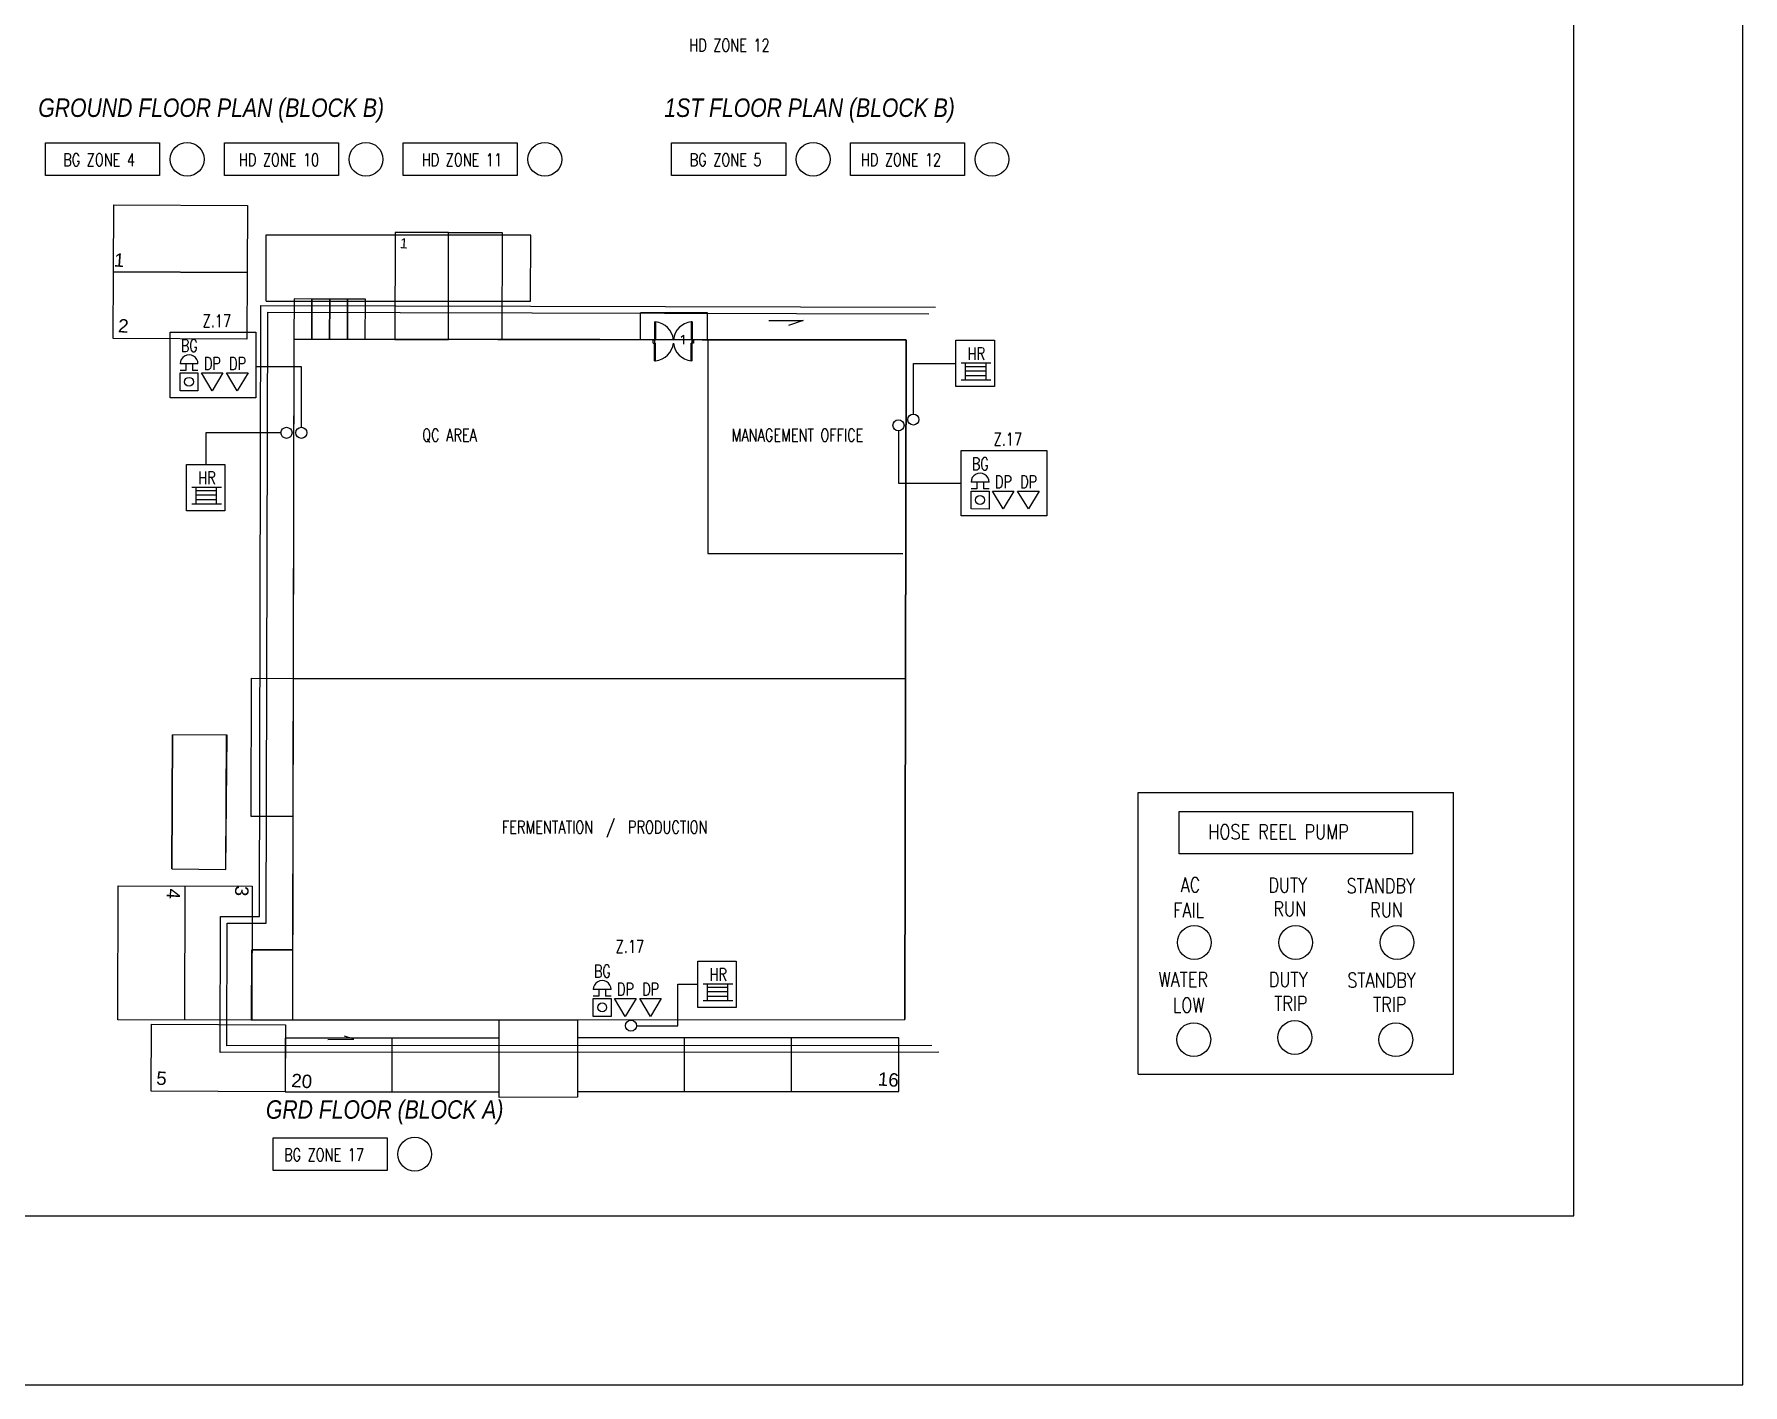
# Model space of a CAD drawing. Extents: x 134044 to 2458691, y -1196082 to 3409924.
# Drawn here: x 135094.8 to 135398.2, y 153138.3 to 153378.2 of the extents above; entities that cross this region are included whole.
import ezdxf

# ---------------------------------------------------------------- set-up
doc = ezdxf.new("R2010")
doc.units = 0
doc.linetypes.add('HIDDEN', pattern=[0.375, 0.25, -0.125])
doc.layers.get('0').update_dxf_attribs({"linetype": 'CONTINUOUS'})
for name, color, linetype in [('$DRAIN', 5, 'CONTINUOUS'), ('000_-_ARCHITECT', 251, 'CONTINUOUS'), ('000_-_BORDER_BGN', 7, 'CONTINUOUS'), ('000_-_PARKING', 7, 'CONTINUOUS'), ('000_-_TRAFIK', 7, 'HIDDEN'), ('1', 251, 'CONTINUOUS'), ('BUILD', 8, 'CONTINUOUS'), ('CON1', 251, 'CONTINUOUS'), ('DOOR', 251, 'CONTINUOUS'), ('DOOR1', 251, 'CONTINUOUS'), ('DOOR2', 251, 'CONTINUOUS'), ('ESCAPE_LINE', 80, 'CONTINUOUS'), ('F-_DDIM', 251, 'CONTINUOUS'), ('F-OP', 5, 'CONTINUOUS'), ('FAPOINT', 1, 'CONTINUOUS'), ('FF_GRID_LINE', 8, 'CONTINUOUS'), ('MIMIC_SIZE', 7, 'CONTINUOUS'), ('Z-VIEWPORTS', 7, 'CONTINUOUS')]:
    doc.layers.add(name, color=color, linetype=linetype)
doc.styles.add('ARIAL_NARROW_ITALIC', font='ARIALNI.TTF')
doc.styles.add('PLOT02__REVB$0$NARROW', font='SIMPLEX', dxfattribs={"width": 0.75})
doc.styles.add('ROMANS', font='ROMANS.SHX', dxfattribs={"width": 0.8})
doc.styles.get("Standard").update_dxf_attribs({"font": 'arial.ttf'})

# ---------------------------------------------------------------- blocks, each defined once
blk = doc.blocks.new('HRP_PUMP')
for p, q in [((0, 50), (56, 50)), ((0, 0), (56, 0))]:
    blk.add_line(p, q)
at = {"color": 0}
blk.add_lwpolyline([(7.31, 46.65), (48.76, 46.65), (48.76, 39.14), (7.31, 39.14)], close=True, dxfattribs=at)
at = {"color": 1}
for centre in [(10, 23.37), (28, 23.37), (46, 23.37), (9.9, 6.12), (27.85, 6.49), (45.77, 6.1)]:
    blk.add_circle(centre, 3, dxfattribs=at)
at = {"layer": 'Z-VIEWPORTS'}
for p, q in [((0, 0), (0, 50)), ((56, 0), (56, 50))]:
    blk.add_line(p, q, dxfattribs=at)
at = {"style": 'ROMANS', "width": 0.8}
for s, height, p in [(' HOSE REEL PUMP', 2.6079, (11.05, 41.72)), ('AC', 2.608, (7.57, 32.29)), ('DUTY', 2.608, (23.14, 32.26)), ('STANDBY', 2.608, (37.03, 32.14)), ('FAIL', 2.608, (6.25, 27.81)), ('RUN', 2.608, (24.04, 28.03)), (' RUN', 2.608, (39.81, 27.84)), ('WATER', 2.608, (3.65, 15.5)), ('DUTY', 2.608, (23.23, 15.47)), ('STANDBY', 2.608, (37.17, 15.35)), ('LOW', 2.608, (6.16, 10.93)), ('TRIP', 2.608, (24.19, 11.22)), ('TRIP', 2.608, (41.75, 11.06))]:
    blk.add_text(s, height=height, dxfattribs=at).set_placement(p)

msp = doc.modelspace()

# ---------------------------------------------------------------- linework, layer by layer
at = {"layer": '$DRAIN', "color": 0, "linetype": 'BYBLOCK'}
for p, q in [((135134.837, 153221.472), (135135.092, 153329.971)), ((135135.092, 153329.971), (135254.852, 153329.678)), ((135136.022, 153220.281), (135136.278, 153328.78)), ((135136.278, 153328.78), (135253.669, 153328.493)), ((135225.276, 153327.321), (135231.361, 153327.334)), ((135231.361, 153327.334), (135228.77, 153326.458)), ((135214.453, 153323.879), (135214.453, 153285.93)), ((135214.453, 153285.93), (135249.049, 153285.93)), ((135140.813, 153263.769), (135249.535, 153263.769)), ((135127.827, 153197.326), (135127.874, 153221.486)), ((135127.874, 153221.486), (135134.837, 153221.472)), ((135129.018, 153198.514), (135129.06, 153220.296)), ((135129.06, 153220.296), (135136.022, 153220.281)), ((135151.606, 153199.703), (135149.946, 153200.269)), ((135255.43, 153197.402), (135127.827, 153197.326)), ((135254.237, 153198.589), (135129.018, 153198.514)), ((135146.981, 153199.674), (135151.606, 153199.703))]:
    msp.add_line(p, q, dxfattribs=at)
at = {"color": 1}
for p, q in [((135123.905, 153319.616), (135120.724, 153319.619)), ((135121.718, 153319.618), (135121.717, 153318.425)), ((135122.911, 153319.617), (135122.91, 153318.424)), ((135120.719, 153314.847), (135120.722, 153318.028)), ((135121.717, 153318.425), (135120.722, 153318.426)), ((135120.722, 153318.028), (135123.903, 153318.025)), ((135123.904, 153318.423), (135122.91, 153318.424)), ((135123.903, 153318.025), (135123.9, 153314.844)), ((135124.516, 153318.023), (135128.334, 153318.034)), ((135126.421, 153314.847), (135124.516, 153318.023)), ((135128.334, 153318.034), (135126.421, 153314.847)), ((135128.983, 153318.023), (135132.801, 153318.034)), ((135130.888, 153314.847), (135128.983, 153318.023)), ((135132.801, 153318.034), (135130.888, 153314.847)), ((135262.187, 153297.431, 16734.629), (135261.193, 153297.432, 16734.629)), ((135264.376, 153298.622, 16734.629), (135261.194, 153298.625, 16734.629)), ((135262.188, 153298.624, 16734.629), (135262.187, 153297.431, 16734.629)), ((135263.381, 153298.623, 16734.629), (135263.38, 153297.43, 16734.629)), ((135264.374, 153297.429, 16734.629), (135263.38, 153297.43, 16734.629)), ((135261.189, 153293.853, 16734.629), (135261.193, 153297.035, 16734.629)), ((135261.193, 153297.035, 16734.629), (135264.374, 153297.031, 16734.629)), ((135264.374, 153297.031, 16734.629), (135264.371, 153293.85, 16734.629)), ((135264.986, 153297.03, 16734.629), (135268.804, 153297.04, 16734.629)), ((135266.892, 153293.853, 16734.629), (135264.986, 153297.03, 16734.629)), ((135268.804, 153297.04, 16734.629), (135266.892, 153293.853, 16734.629)), ((135269.454, 153297.03, 16734.629), (135273.271, 153297.04, 16734.629)), ((135271.359, 153293.853, 16734.629), (135269.454, 153297.03, 16734.629)), ((135273.271, 153297.04, 16734.629), (135271.359, 153293.853, 16734.629)), ((135194.084, 153203.753, 16734.629), (135194.087, 153206.935, 16734.629)), ((135195.082, 153207.331, 16734.629), (135194.087, 153207.332, 16734.629)), ((135194.087, 153206.935, 16734.629), (135197.268, 153206.931, 16734.629)), ((135197.27, 153208.522, 16734.629), (135194.089, 153208.525, 16734.629)), ((135195.083, 153208.524, 16734.629), (135195.082, 153207.331, 16734.629)), ((135196.276, 153208.523, 16734.629), (135196.275, 153207.33, 16734.629)), ((135197.269, 153207.329, 16734.629), (135196.275, 153207.33, 16734.629)), ((135197.268, 153206.931, 16734.629), (135197.265, 153203.75, 16734.629)), ((135197.881, 153206.93, 16734.629), (135201.699, 153206.94, 16734.629)), ((135199.786, 153203.753, 16734.629), (135197.881, 153206.93, 16734.629)), ((135201.699, 153206.94, 16734.629), (135199.786, 153203.753, 16734.629)), ((135202.348, 153206.93, 16734.629), (135206.166, 153206.94, 16734.629)), ((135204.253, 153203.753, 16734.629), (135202.348, 153206.93, 16734.629)), ((135206.166, 153206.94, 16734.629), (135204.253, 153203.753, 16734.629))]:
    msp.add_line(p, q, dxfattribs=at)
at = {"color": 7, "linetype": 'BYBLOCK'}
for points in [[(135096.849, 153358.843), (135117.098, 153358.843), (135117.098, 153353.057), (135096.849, 153353.057)], [(135128.604, 153358.843), (135148.854, 153358.843), (135148.854, 153353.057), (135128.604, 153353.057)], [(135160.359, 153358.843), (135180.609, 153358.843), (135180.609, 153353.057), (135160.359, 153353.057)], [(135208.013, 153358.843), (135228.263, 153358.843), (135228.263, 153353.057), (135208.013, 153353.057)], [(135239.768, 153358.843), (135260.018, 153358.843), (135260.018, 153353.057), (135239.768, 153353.057)], [(135137.261, 153182.176), (135157.51, 153182.176), (135157.51, 153176.39), (135137.261, 153176.39)]]:
    msp.add_lwpolyline(points, close=True, dxfattribs=at)
at = {"color": 1}
for points in [[(135118.964, 153325.248), (135134.172, 153325.248), (135134.172, 153313.607), (135118.964, 153313.607)], [(135258.506, 153323.805), (135265.315, 153323.805), (135265.315, 153315.578), (135258.506, 153315.578)], [(135259.434, 153304.254), (135274.642, 153304.254), (135274.642, 153292.614), (135259.434, 153292.614)], [(135121.878, 153301.761), (135128.687, 153301.761), (135128.687, 153293.534), (135121.878, 153293.534)], [(135212.671, 153213.569), (135219.48, 153213.569), (135219.48, 153205.343), (135212.671, 153205.343)]]:
    msp.add_lwpolyline(points, close=True, dxfattribs=at)
at = {"color": 1, "linetype": 'BYBLOCK'}
for centre, radius in [((135121.982, 153355.95), 3), ((135153.737, 153355.95), 3), ((135185.492, 153355.95), 3), ((135233.146, 153355.95), 3), ((135264.901, 153355.95), 3), ((135248.294, 153308.708), 0.982), ((135250.938, 153309.733), 0.982), ((135139.621, 153307.38), 0.982), ((135142.267, 153307.38), 0.982), ((135200.789, 153202.095), 0.982), ((135162.394, 153179.283), 3)]:
    msp.add_circle(centre, radius, dxfattribs=at)
at = {"color": 1}
for centre in [(135122.311, 153316.436), (135262.782, 153295.442, 16734.629), (135195.676, 153205.342, 16734.629)]:
    msp.add_circle(centre, 0.795, dxfattribs=at)
for centre in [(135122.314, 153319.617), (135262.785, 153298.624, 16734.629), (135195.679, 153208.524, 16734.629)]:
    msp.add_arc(centre, 1.591, 359.93967, 179.93967, dxfattribs=at)
at = {"layer": '000_-_ARCHITECT', "color": 0, "linetype": 'BYBLOCK'}
for p, q in [((135140.936, 153323.991), (135140.689, 153203.107)), ((135140.936, 153323.991), (135249.658, 153323.847)), ((135249.658, 153323.847), (135249.412, 153203.194)), ((135133.358, 153263.784), (135133.308, 153239.309)), ((135133.358, 153263.784), (135140.813, 153263.769)), ((135119.279, 153229.934), (135119.4, 153253.771)), ((135128.967, 153253.683), (135119.4, 153253.771)), ((135128.846, 153229.846), (135128.967, 153253.683)), ((135133.308, 153239.309), (135140.763, 153239.294)), ((135119.279, 153229.934), (135128.846, 153229.846)), ((135133.424, 153203.101), (135133.449, 153215.554)), ((135133.449, 153215.554), (135140.714, 153215.539)), ((135133.424, 153203.101), (135249.412, 153203.194)), ((135177.39, 153189.359), (135177.379, 153203.136)), ((135191.306, 153203.169), (135191.307, 153189.407)), ((135191.307, 153189.407), (135177.39, 153189.359))]:
    msp.add_line(p, q, dxfattribs=at)
at = {"layer": '000_-_BORDER_BGN', "color": 0, "linetype": 'BYBLOCK'}
for p, q in [((135140.936, 153324.022), (135140.715, 153215.571)), ((135249.658, 153323.878), (135140.936, 153324.022)), ((135249.412, 153203.225), (135249.658, 153323.878)), ((135119.4, 153253.732), (135119.279, 153229.934)), ((135129.064, 153253.682), (135119.4, 153253.732)), ((135128.846, 153229.846), (135129.064, 153253.682)), ((135119.279, 153229.934), (135128.846, 153229.846)), ((135133.449, 153215.585), (135133.424, 153203.132)), ((135140.715, 153215.571), (135133.449, 153215.585)), ((135133.424, 153203.132), (135249.412, 153203.225))]:
    msp.add_line(p, q, dxfattribs=at)
at = {"layer": '000_-_PARKING', "color": 0, "linetype": 'BYBLOCK'}
for p, q in [((135108.897, 153335.978), (135108.955, 153347.858)), ((135108.955, 153347.858), (135132.715, 153347.743)), ((135132.715, 153347.743), (135132.657, 153335.863)), ((135158.908, 153342.963), (135158.871, 153323.955)), ((135168.412, 153342.944), (135158.908, 153342.963)), ((135168.375, 153323.936), (135168.412, 153342.944)), ((135168.412, 153342.944), (135177.916, 153342.925)), ((135177.916, 153342.925), (135177.879, 153323.917)), ((135108.841, 153324.098), (135108.898, 153335.978)), ((135132.657, 153335.863), (135108.897, 153335.978)), ((135108.898, 153335.978), (135132.658, 153335.863)), ((135132.658, 153335.863), (135132.6, 153323.983)), ((135140.96, 153331.15), (135140.936, 153324.022)), ((135144.128, 153331.139), (135140.96, 153331.15)), ((135144.104, 153324.011), (135144.128, 153331.139)), ((135144.128, 153331.139), (135144.104, 153324.011)), ((135150.464, 153331.118), (135144.128, 153331.139)), ((135147.296, 153331.128), (135147.272, 153324)), ((135147.272, 153324), (135147.296, 153331.128)), ((135150.464, 153331.118), (135150.44, 153323.99)), ((135150.44, 153323.99), (135150.464, 153331.118)), ((135153.632, 153331.107), (135150.464, 153331.118)), ((135153.608, 153323.979), (135153.632, 153331.107)), ((135132.6, 153323.983), (135108.841, 153324.098)), ((135140.936, 153324.022), (135147.272, 153324)), ((135147.272, 153324), (135153.608, 153323.979)), ((135158.871, 153323.955), (135168.375, 153323.936)), ((135177.879, 153323.917), (135168.375, 153323.936)), ((135109.695, 153203.149), (135109.744, 153226.909)), ((135109.744, 153226.909), (135133.503, 153226.861)), ((135121.575, 153203.125), (135121.623, 153226.885)), ((135133.503, 153226.861), (135133.455, 153203.101)), ((135133.455, 153203.101), (135109.695, 153203.149)), ((135115.616, 153190.494), (135115.673, 153202.374)), ((135115.673, 153202.374), (135139.433, 153202.259)), ((135139.433, 153202.259), (135139.375, 153190.379)), ((135158.383, 153199.884), (135139.375, 153199.883)), ((135139.375, 153199.883), (135139.375, 153190.379)), ((135177.391, 153199.885), (135158.383, 153199.884)), ((135158.383, 153190.38), (135158.383, 153199.884)), ((135177.391, 153190.381), (135177.391, 153199.885)), ((135229.323, 153199.941), (135191.307, 153199.939)), ((135191.307, 153199.939), (135191.308, 153190.435)), ((135210.316, 153190.436), (135210.315, 153199.94)), ((135248.331, 153199.942), (135229.323, 153199.941)), ((135229.324, 153190.437), (135229.323, 153199.941)), ((135248.332, 153190.438), (135248.331, 153199.942)), ((135139.375, 153190.379), (135115.616, 153190.494)), ((135139.375, 153190.379), (135158.383, 153190.38)), ((135158.383, 153190.38), (135177.391, 153190.381)), ((135191.308, 153190.435), (135210.316, 153190.436)), ((135210.316, 153190.436), (135229.324, 153190.437)), ((135229.324, 153190.437), (135248.332, 153190.438))]:
    msp.add_line(p, q, dxfattribs=at)
at = {"layer": '000_-_TRAFIK', "color": 0, "linetype": 'BYBLOCK'}
for p, q in [((135135.996, 153330.763), (135136.009, 153342.511)), ((135136.011, 153330.794), (135136.024, 153342.5)), ((135182.984, 153342.449), (135136.024, 153342.5)), ((135182.971, 153330.743), (135182.984, 153342.449)), ((135135.996, 153330.763), (135182.956, 153330.751))]:
    msp.add_line(p, q, dxfattribs=at)
at = {"layer": '1', "color": 0, "linetype": 'BYBLOCK'}
msp.add_line((135211.489, 153323.913), (135205.153, 153323.913), dxfattribs=at)
at = {"layer": 'CON1', "color": 0, "linetype": 'BYBLOCK'}
msp.add_line((135208.448, 153323.319), (135208.448, 153323.319), dxfattribs=at)
at = {"layer": 'DOOR', "color": 0, "linetype": 'BYBLOCK'}
for p, q in [((135204.757, 153323.319), (135204.757, 153323.913)), ((135204.757, 153323.913), (135204.955, 153323.913)), ((135204.757, 153323.319), (135204.955, 153323.319)), ((135204.955, 153323.913), (135204.955, 153323.319)), ((135211.687, 153323.319), (135211.687, 153323.913)), ((135211.885, 153323.913), (135211.687, 153323.913)), ((135211.687, 153323.913), (135211.687, 153323.319)), ((135211.885, 153323.319), (135211.687, 153323.319)), ((135211.885, 153323.319), (135211.885, 153323.913)), ((135211.885, 153323.913), (135211.885, 153323.319))]:
    msp.add_line(p, q, dxfattribs=at)
at = {"layer": 'DOOR1', "color": 0, "linetype": 'BYBLOCK'}
for p, q in [((135204.955, 153327.081), (135204.955, 153323.913)), ((135204.955, 153327.081), (135205.153, 153327.081)), ((135205.153, 153327.081), (135205.153, 153323.913)), ((135211.489, 153327.081), (135211.489, 153323.913)), ((135211.687, 153327.081), (135211.489, 153327.081)), ((135211.687, 153327.081), (135211.687, 153323.913)), ((135204.955, 153323.913), (135205.153, 153323.913)), ((135204.955, 153320.151), (135204.955, 153323.319)), ((135204.955, 153323.319), (135205.153, 153323.319)), ((135205.153, 153320.151), (135205.153, 153323.319)), ((135211.687, 153323.913), (135211.489, 153323.913)), ((135211.489, 153320.151), (135211.489, 153323.319)), ((135211.687, 153323.319), (135211.489, 153323.319)), ((135211.687, 153320.151), (135211.687, 153323.319)), ((135204.955, 153320.151), (135205.153, 153320.151)), ((135211.687, 153320.151), (135211.489, 153320.151))]:
    msp.add_line(p, q, dxfattribs=at)
at = {"layer": 'DOOR2', "color": 0, "linetype": 'BYBLOCK'}
for centre, radius, start, end in [((135204.772, 153323.525), 3.57, 6.24122, 83.8709), ((135211.869, 153323.526), 3.569, 96.11137, 173.77651), ((135204.773, 153323.706), 3.569, 276.11137, 353.77651), ((135211.869, 153323.706), 3.569, 186.22349, 263.88863)]:
    msp.add_arc(centre, radius, start, end, dxfattribs=at)
at = {"layer": 'ESCAPE_LINE', "color": 0}
msp.add_lwpolyline([(134608.229, 153168.329), (135368.229, 153168.329), (135368.229, 153528.329), (134608.229, 153528.329)], close=True, dxfattribs=at)
at = {"layer": 'F-_DDIM', "color": 0, "linetype": 'BYBLOCK'}
for p, q in [((135209.732, 153324.367), (135210.1, 153324.715)), ((135210.1, 153324.715), (135210.1, 153323.135))]:
    msp.add_line(p, q, dxfattribs=at)
at = {"layer": 'F-OP', "color": 0, "linetype": 'BYBLOCK'}
for p, q in [((135214.387, 153328.694), (135202.507, 153328.692)), ((135202.508, 153323.913), (135202.507, 153328.692)), ((135214.388, 153323.913), (135214.387, 153328.694)), ((135204.757, 153323.319), (135204.757, 153323.913)), ((135211.885, 153323.319), (135211.885, 153323.913))]:
    msp.add_line(p, q, dxfattribs=at)
at = {"layer": 'FAPOINT', "color": 1, "linetype": 'BYBLOCK'}
for p, q in [((135259.435, 153319.784, 16734.629), (135264.693, 153319.784, 16734.629)), ((135260.217, 153316.814, 16734.629), (135260.217, 153319.784, 16734.629)), ((135260.217, 153319.175, 16734.629), (135263.843, 153319.175, 16734.629)), ((135263.843, 153316.814, 16734.629), (135263.843, 153319.784, 16734.629)), ((135259.435, 153316.814, 16734.629), (135264.693, 153316.814, 16734.629)), ((135260.217, 153318.409, 16734.629), (135263.843, 153318.409, 16734.629)), ((135260.217, 153317.58, 16734.629), (135263.843, 153317.58, 16734.629)), ((135122.807, 153297.74, 16734.629), (135128.065, 153297.74, 16734.629)), ((135123.589, 153294.769, 16734.629), (135123.589, 153297.74, 16734.629)), ((135127.215, 153294.769, 16734.629), (135127.215, 153297.74, 16734.629)), ((135122.807, 153294.769, 16734.629), (135128.065, 153294.769, 16734.629)), ((135123.589, 153297.13, 16734.629), (135127.215, 153297.13, 16734.629)), ((135123.589, 153296.364, 16734.629), (135127.215, 153296.364, 16734.629)), ((135123.589, 153295.536, 16734.629), (135127.215, 153295.536, 16734.629)), ((135213.6, 153209.548), (135218.858, 153209.548)), ((135214.382, 153206.578), (135214.382, 153209.548)), ((135218.007, 153206.578), (135218.007, 153209.548)), ((135213.6, 153206.578), (135218.858, 153206.578)), ((135214.382, 153208.939), (135218.007, 153208.939)), ((135214.382, 153208.173), (135218.007, 153208.173)), ((135214.382, 153207.344), (135218.007, 153207.344))]:
    msp.add_line(p, q, dxfattribs=at)
at = {"layer": 'FF_GRID_LINE', "color": 1}
for p, q in [((135123.9, 153314.844), (135120.719, 153314.847)), ((135264.371, 153293.85, 16734.629), (135261.189, 153293.853, 16734.629)), ((135197.265, 153203.75, 16734.629), (135194.084, 153203.753, 16734.629))]:
    msp.add_line(p, q, dxfattribs=at)
at = {"layer": 'MIMIC_SIZE', "color": 1}
for p, q in [((135142.267, 153319.071), (135134.172, 153319.071, -16734.629)), ((135142.267, 153308.362), (135142.267, 153319.071)), ((135250.938, 153310.715), (135250.938, 153319.692)), ((135250.938, 153319.692), (135258.506, 153319.692)), ((135138.639, 153307.38), (135125.283, 153307.38)), ((135125.283, 153307.38), (135125.283, 153301.761)), ((135248.294, 153307.726), (135248.294, 153298.434)), ((135248.294, 153298.434), (135259.434, 153298.434)), ((135209.132, 153202.095), (135209.132, 153209.466)), ((135209.132, 153209.466), (135212.671, 153209.466)), ((135201.771, 153202.095), (135209.132, 153202.095))]:
    msp.add_line(p, q, dxfattribs=at)
at = {"layer": 'Z-VIEWPORTS', "color": 0}
msp.add_lwpolyline([(134578.229, 153138.329), (135398.229, 153138.329), (135398.229, 153558.329), (134578.229, 153558.329)], close=True, dxfattribs=at)

# ---------------------------------------------------------------- block references
at = {"layer": 'MIMIC_SIZE', "color": 1}
msp.add_blockref('HRP_PUMP', (135290.831, 153193.508), dxfattribs=at)

# ---------------------------------------------------------------- texts
at = {"color": 7, "style": 'PLOT02__REVB$0$NARROW', "width": 0.75}
for s, p in [('HD ZONE 12', (135211.16, 153375.076)), ('BG ZONE 4', (135099.977, 153354.741)), ('HD ZONE 10', (135131.171, 153354.741)), ('HD ZONE 11', (135163.646, 153354.741)), ('BG ZONE 5', (135211.221, 153354.741)), ('HD ZONE 12', (135241.617, 153354.741)), ('BG ZONE 17', (135139.19, 153178.074))]:
    msp.add_text(s, height=2.2387, dxfattribs=at).set_placement(p)
at = {"color": 1, "linetype": 'BYBLOCK', "style": 'PLOT02__REVB$0$NARROW', "width": 0.75}
for s, p in [('Z.17', (135124.726, 153326.142, 0.077)), ('BG', (135120.836, 153321.735, 0.077)), ('HR', (135260.584, 153320.311, 16734.706)), ('DP', (135124.945, 153318.555, 0.077)), ('DP', (135129.412, 153318.555, 0.077)), ('Z.17', (135265.197, 153305.149, 16734.706)), ('HR', (135123.956, 153298.266, 16734.706)), ('BG', (135261.307, 153300.741, 16734.706)), ('DP', (135265.416, 153297.561, 16734.706)), ('DP', (135269.883, 153297.561, 16734.706)), ('Z.17', (135198.091, 153215.049, 16734.706)), ('BG', (135194.201, 153210.641, 16734.706)), ('HR', (135214.749, 153210.075, 0.077)), ('DP', (135198.31, 153207.461, 16734.706)), ('DP', (135202.777, 153207.461, 16734.706))]:
    msp.add_text(s, height=2.2387, dxfattribs=at).set_placement(p)
at = {"color": 0, "linetype": 'BYBLOCK', "style": 'PLOT02__REVB$0$NARROW', "width": 0.75}
for s, height, p in [('QC AREA', 2.2387, (135163.714, 153305.86)), ('MANAGEMENT OFFICE', 2.23866, (135218.668, 153305.86)), ('FERMENTATION  /  PRODUCTION', 2.23866, (135177.891, 153236.246))]:
    msp.add_text(s, height=height, dxfattribs=at).set_placement(p)
at = {"layer": '000_-_PARKING', "color": 0, "linetype": 'BYBLOCK'}
for s, height, rotation, p in [('1', 1.782, 355.78598, (135159.709, 153340.187)), ('1', 2.376, 355.78241, (135108.918, 153336.931)), ('2', 2.376, 355.78241, (135109.652, 153325.252)), ('4', 2.376, 266.1912, (135118.417, 153226.515)), ('3', 2.376, 266.1912, (135130.563, 153227.012)), ('5', 2.376, 355.78241, (135116.426, 153191.648)), ('20', 2.376, 355.78241, (135140.403, 153191.235)), ('16', 2.376, 355.78241, (135244.577, 153191.498))]:
    msp.add_text(s, height=height, rotation=rotation, dxfattribs=at).set_placement(p)
at = {"layer": 'BUILD', "color": 0, "linetype": 'BYBLOCK', "style": 'ARIAL_NARROW_ITALIC'}
for s, p in [('GROUND FLOOR PLAN (BLOCK B) ', (135095.55, 153363.469)), ('1ST FLOOR PLAN (BLOCK B) ', (135206.714, 153363.469)), ('GRD FLOOR (BLOCK A) ', (135135.962, 153185.579))]:
    msp.add_text(s, height=3.28125, dxfattribs=at).set_placement(p)

doc.saveas('drawing.dxf')
